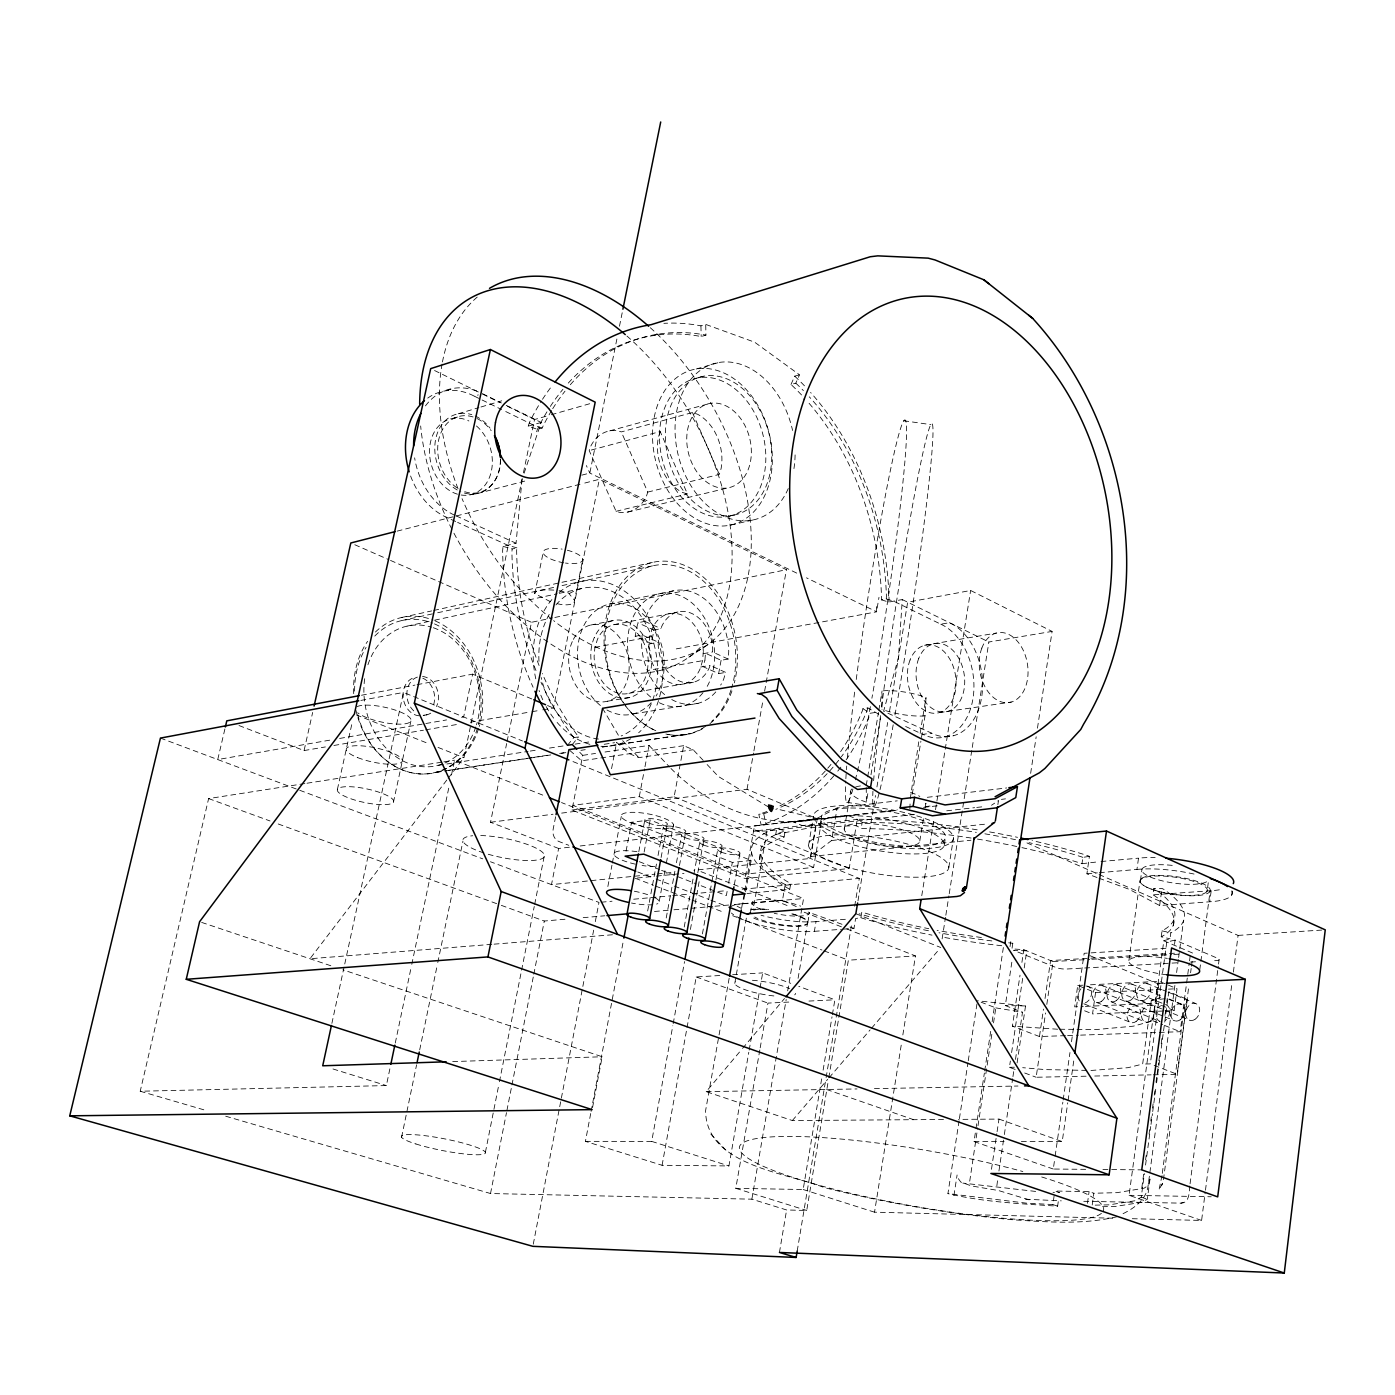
<?xml version="1.0" encoding="UTF-8"?>
<svg xmlns="http://www.w3.org/2000/svg" width="1395" height="1395" viewBox="0 0 1395 1395"><rect width="100%" height="100%" fill="white"/><g stroke="black" fill="none" stroke-linecap="round" stroke-linejoin="round"><path stroke-width="0.75" stroke-dasharray="5 3.75" d="M876.566 606.563L876.566 611.707L878.989 597.322M881.954 707.195L882.076 690.926L885.215 690.664A37.735 11.3 9.4 0 1 922.862 696.384L925.984 697.605L925.024 715.809L921.241 739.106M909.854 808.978L910.203 800.678M910.272 798.603L918.764 741.826M881.361 599.833L888.789 602.082L902.269 599.554L898.45 657.655L883.61 711.241L931.564 733.16A58.852 40.839 80.9 0 0 981.627 697.413A58.852 40.839 80.9 0 0 949.437 622.693L940.823 624.21L893.672 601.175L886.243 598.908L881.361 599.833L881.518 597.374A245.433 181.768 78.2 0 0 807.391 401.359M886.243 598.908L886.418 596.45A245.869 181.838 78.2 0 0 809.292 396.825M888.789 602.082L889.033 598.298A256.541 190.034 78.2 0 0 810.582 392.448M647.507 670.524L648.256 661.666A35.137 26.749 79.5 0 0 627.645 626.163A35.137 26.749 79.5 0 0 597.496 639.241L594.898 647.402L594.113 656.365A35.137 26.749 79.5 0 0 614.811 692.007A35.137 26.749 79.5 0 0 644.996 678.615L647.507 670.524L704.928 660.253L705.486 653.261L721.093 660.306L728.155 659.05L728.748 651.57A57.613 43.071 79.5 0 0 695.425 593.363A57.613 43.071 79.5 0 0 646.966 614.445L644.804 621.368L637.794 622.745L635.178 636.312L651.36 643.548L653.959 630.034L637.794 622.745M728.155 659.05L712.549 651.988L712.706 649.931A36.008 26.906 79.5 0 0 691.868 613.504A36.008 26.906 79.5 0 0 661.561 626.774L660.986 628.674L651.622 630.488M721.093 660.306L718.634 673.628L702.993 666.636L704.928 660.253M635.178 636.312L642.171 634.969L658.388 642.223L658.213 644.316A36.008 26.906 79.5 0 0 679.156 680.899A36.008 26.906 79.5 0 0 709.497 667.281L710.055 665.398L725.696 672.407L723.656 679.243A57.613 43.071 79.5 0 1 720.674 685.102M642.171 634.969L641.526 642.607A57.613 43.071 79.5 0 0 664.7 694.675M996.867 1185.767L997.669 1179.595M969.734 1181.164L977.668 1127.857M522.044 479.339L516.045 543.248L503.037 546.352L502.636 550.554A256.541 190.034 78.2 0 0 533.099 687.247M539.08 665.502A245.869 181.838 78.2 0 1 516.638 550.589L516.9 547.869L512.174 548.985L511.913 551.705A245.433 181.768 78.2 0 0 536.744 672.39M1132.287 1218.707L1201.601 1220.451L1205.193 1192.376M1205.472 1190.214L1231.994 982.9M1233.389 972.106L1238.08 935.4L1025.621 842.336M1102.538 1206.71L1115.233 1206.448L1142.191 1202.246L1147.3 1199.247L1150.247 1177.275M1189.795 1185.924C1189.29 1191.801 1189.534 1203.083 1181.007 1203.135L1080.863 1201.252M1190.074 1183.762L1218.253 966.229M1218.532 964.084L1219.091 959.777M1231.82 894.84L1232.291 891.109M1207.163 891.039A33.829 8.562 8.1 0 0 1160.134 875.973A33.829 8.562 8.1 0 0 1154.171 890.08A33.829 8.562 8.1 0 0 1207.163 891.039L1208.384 881.71M1199.77 969.821L1200.607 963.457M1200.886 961.329L1210.093 891.196A35.52 8.998 8.1 0 0 1160.762 875.38A35.52 8.998 8.1 0 0 1154.45 890.184A35.52 8.998 8.1 0 0 1210.093 891.196M1099.016 878.222L1129.27 889.365L1159.646 905.529L1209.744 901.78L1211.209 890.707A57.509 14.77 8.1 0 0 1221.846 889.347M1174.886 985.428L1148.155 1185.366C1146.428 1200.363 1133.071 1209.081 1120.516 1214.888M1176.613 972.524L1178.322 959.62M1178.618 957.476L1183.501 920.927M1165.54 1010.939L1174.119 1010.573L1177.031 988.724L1159.193 981.33L1088.466 984.905M1080.602 1035.125L1180.17 1031.707L1189.272 962.986M1189.551 960.841L1190.406 954.407M1162.018 1175.514L1158.983 1190.057L1163.168 1181.844L1187.284 999.378L1168.801 991.758L1156.176 1085.903M1162.297 1173.369L1184.547 1005.342L1187.284 999.378M1153.316 1074.813L1177.171 1074.307L1188.889 985.724M1190.598 972.768L1191.173 968.444M1191.469 966.282L1192.324 959.795M1201.601 1220.451L1129.078 1195.306L1157.71 983.667L1088.135 954.93M1077.01 1029.388L1096.4 1029.545L1133.315 1026.179L1152.985 1020.791L1163.814 940.788L1170.021 938.783L1170.823 932.854A219.189 53.969 9.2 0 0 1163.936 889.452L1161.983 888.406L1153.752 888.632L1152.898 894.84L1154.188 895.52A209.791 51.266 9.2 0 1 1161.233 936.795L1170.021 938.783M1174.119 1010.573L1156.211 1003.284L1159.193 981.33M1173.212 925.443L1174.015 919.41M1141.825 1187.825L1143.848 1172.742M1145.591 1159.82L1146.167 1155.513M1149.062 1133.978L1149.637 1129.654M1150.788 1121.039L1151.363 1116.732M1152.532 1108.118L1153.107 1103.811M1154.258 1095.197L1154.833 1090.89M1156.002 1082.276L1156.856 1075.807M1157.152 1073.662L1158.6 1062.885M1158.879 1060.723L1160.047 1052.109M1161.198 1043.495L1162.07 1037.043M1164.965 1015.49L1165.54 1011.183M1166.691 1002.569L1167.266 998.262M1174.503 944.38L1175.078 940.073L1217.434 958.208A7.707 1.796 8.2 0 1 1216.3 960.614L1212.011 960.841M1095.197 1205.14L1109.199 1204.844L1135.181 1200.746L1141.249 1197.137L1144.406 1173.613M1145.557 1165.052L1150.718 1126.55M1151.014 1124.405L1152.444 1113.716M1152.723 1111.571L1155.88 1088.03M1159.646 905.529L1161.983 888.406M1090.96 1070.471L1128.014 1067.681L1142.644 1064.071L1151.311 1000.337L1160.727 997.634M1161.233 936.795L1162.035 930.866A209.668 51.615 9.2 0 0 1155.025 889.312L1153.752 888.632M1092.215 1204.966L1093.837 1193.248L1089.094 1191.609L1054.794 1191.034L1059.537 1192.655L1053.016 1192.324M1128.886 960.614L1140.029 880.158M1140.43 880.524L1141.964 869.364M1087.455 1203.344L1089.094 1191.609M1099.434 872.677L1136.942 869.434L1138.512 858.152A57.509 14.77 8.1 0 1 1155.165 857.611M959.08 1120.76L947.937 1193.614C983.684 1202.124 1020.983 1203.745 1057.619 1206.169L1058.439 1200.38M1163.395 1011.026L1092.547 1013.938L1095.563 992.63L1077.742 985.445L1074.673 1006.859L1083.252 1006.475M1097.011 877.49L1086.914 873.776L1089.425 856.338L1086.618 855.292A219.189 53.969 9.2 0 0 1032.073 840.54M1085.659 1169.341L1053.295 1169.027L1054.829 1158.251M1055.143 1156.089L1062.851 1102.155M1063.164 1099.992L1069.965 1052.527M1071.499 1041.751L1084.159 953.291L1167.336 948.216M1057.619 1206.169L1052.876 1204.565L1054.254 1194.905M1021.349 1141.563L1062.223 1141.581L1067.75 1102.765M1068.064 1100.603L1074.22 1057.48M1021.925 847.619A209.791 51.266 9.2 0 1 1080.149 863.034L1081.979 863.714L1082.886 857.384L1089.425 856.338M1065.449 1035.648L1039.467 1036.537L1043.477 1009.091M1045.029 998.541L1050.592 960.562L1175.601 953.151M1086.06 1076.208L1036.154 1077.254L1045.553 1012.979M1046.808 1004.417L1053.051 961.574L1023.808 949.664L1013.921 949.019M1039.467 1036.537L1012.404 1026.162L1020.007 975.157M1021.907 962.41L1023.808 949.664M991.479 1169.289L996.78 1133.734M997.094 1131.641L998.977 1119.086L958.435 1119.383M1015.159 1069.442L1009.422 1067.314L1010.364 1061.002M1011.619 1052.58L1022.953 976.43M1024.226 967.903L1026.755 950.867L1013.607 950.309L1055.771 967.415A7.289 1.639 8.9 0 0 1065.937 969.054L1177.642 962.777M998.942 1171.015L1004.034 1136.681M1004.348 1134.536L1012.63 1078.754M1012.944 1076.609L1014.217 1068.029M1015.49 1059.45L1022.5 1012.247L1005.307 1005.568L1012.334 958.818M1017.094 1062.92L1025.534 1005.952L977.424 1000.773M1010.032 946.577L1010.887 940.928L1012.805 943.247L1011.95 948.896M1053.295 1169.027L974.024 1141.546L975.646 1130.839M975.959 1128.694L984.382 1073.051M984.696 1070.907L990.851 1030.242M992.141 1021.681L1003.476 946.752M1030.643 773.353L1036.171 736.787M1037.462 728.19L1052.092 631.412L970.641 590.486L907.674 602.204L889.086 713.926M978 1125.73L992.246 1031.463M993.536 1022.884L995.803 1007.887L981.103 1002.203M997.861 804.636L998.489 800.573L991.496 805.264M959.411 1118.616L967.921 1062.92M968.252 1060.775L977.11 1002.918M942.113 938.905L945.496 917.387M945.845 915.242L948.896 895.869M949.228 893.724L971.914 749.586M972.263 747.424L988.863 642.014L1052.092 631.412M944.275 844.882L945.479 837.296M948.809 867.481L953.378 838.534M921.764 895.712L934.144 818.324M935.522 809.728L970.641 590.486M1112.791 1218.219L874.525 1212.185L901.484 1043.477M902.844 1034.933L915.469 955.924L846.66 928.896M912.278 794.156L920.892 741.216M919.793 841.028L923.874 815.813M925.216 807.409L925.896 803.206A38.101 10.271 9.5 0 1 924.466 805.682M920.142 733.404L925.984 697.605M843.556 929.14L853.984 928.372L855.623 918.503L860.872 917.701L861.814 912.068L863.505 912.644A209.668 51.615 9.2 0 0 928.721 928.686M579.745 752.271L582.726 755.358L571.967 810.042L745.104 878.536L849.206 868.544L857.245 819.283A219.189 53.969 9.2 0 1 978.819 830.095M866.225 785.49L867.306 779.038M867.673 776.893L878.466 712.426M878.833 710.264L882.076 690.926M971.094 838.046A209.791 51.266 9.2 0 0 861.151 828.595L862.197 822.335L857.245 819.283M851.874 788.977A38.101 10.271 9.5 0 0 861.761 800.503L866.382 802.195L868.161 791.628M870.986 774.731L880.524 717.675M759.822 1049.947L735.793 1188.331L803.171 1189.516L821.69 1078.649M823.12 1070.122L832.013 1016.833M832.379 1014.688L834.873 999.779L798.777 986.335M797.208 1251.036L825.753 1079.713M826.119 1077.568L851.822 923.385M854.664 906.262L859.32 878.414L570.52 760.571M857.977 900.821L875.502 795.551M876.932 786.954L887.656 722.505M225.711 1116.209L490.517 1193.527L751.87 1199.177L786.606 1209.971L806.711 1210.476L828.421 1079.992M828.787 1077.847L848.369 960.196L915.469 955.924M844.306 829.153L850.671 791.488M779.439 1252.466L786.606 1209.971M798.079 978.331L807.6 922.618M807.879 922.252L809.553 912.435A29.173 6.731 10.1 0 1 774.225 913.289M744.982 920.369A49.662 11.3 10.1 0 0 814.366 931.337L816.023 921.607L847.288 919.148M837.139 807.932L814.976 819.388L793.685 822.021L802.299 825.613L815.831 825.544L810.495 856.53L831.594 840.522L837.139 807.932L897.247 800.852M953.936 1195.585L957.092 1174.974M808.542 845.283L813.494 816.546M751.87 1199.177L786.205 999.465M787.669 990.868L803.555 898.537L561.505 802.561M561.644 813.111L747.022 789.256L817.278 818.743L810.443 858.483L693.908 870.236M820.016 825.334L821.306 817.784M813.599 867.428L639.276 796.65L572.892 805.351L745.906 874.037L813.599 867.428L822.056 818.115L754.486 825.892L745.104 878.536M590.695 1113.541L585.429 1141.354L662.084 1165.296L728.94 1165.941L748.801 1052.266M749.185 1050.104L759.682 990.049M760.048 987.904L762.681 972.89L790.756 983.353M796.283 906.593L782.49 900.211L785.228 884.465L792.098 884.238M760.188 1047.819L767.947 1003.11L791.697 1001.924M789.744 889.33L790.738 883.593A209.668 51.615 9.2 0 1 785.176 830.949L776.788 828.386L775.725 834.472L784.112 837.035A209.791 51.266 9.2 0 0 789.744 889.33L746.953 893.55M784.112 837.035L785.176 830.949M729.149 978.296L705.591 1110.664C705.922 1165.836 786.693 1172.55 824.288 1187.598C886.069 1203.013 948.966 1213.79 1012.369 1219.736C1047.209 1222.037 1082.729 1224.932 1117.046 1216.719M741.687 907.831L744.355 892.887M744.721 890.76L751.574 852.328M730.596 906.855A49.662 11.3 10.1 0 1 743.116 903.629L744.878 893.742M745.575 891.789L751.155 860.471L650.175 819.981L631.569 822.248L625.919 851.926M734.781 983.37L746.517 917.16M750.336 912.993L752.079 903.193M759.717 859.686L760.763 853.792M914.545 814.436L767.023 831.036L753.562 907.256A9.242 6.835 84.9 0 1 752.934 909.453M727.109 891.422L726.359 895.573L698.006 884.535M728.608 883.14L732.323 862.406L751.155 860.471M747.022 789.256L753.527 753.021M753.91 750.894L763.1 699.732M764.617 691.205L786.431 569.701L599.344 479.305L582.5 483.629M734.328 884.779L739.995 853.13M702.417 933.9L717.71 849.59M662.084 1165.296L696.21 976.953L721.947 975.384M715.966 879.844L722.104 845.945M684.213 927.03L693.524 876.252M693.908 874.124L699.732 842.388M697.814 872.712L704.039 838.674M585.429 1141.354L651.692 1141.389L672.808 1025.796M673.192 1023.651L684.544 961.574M690.403 929.454L696.262 897.351M696.663 895.206L699.784 878.083M679.47 865.528L685.799 831.35M571.967 810.042L674.116 796.824L683.672 745.68L693.141 749.708L704.981 762.28M659.207 901.414L665.589 867.184M666.374 862.912L673.506 824.707M666.217 917.98L674.884 871.247M676.453 862.738L681.562 835.117M647.664 910.987L656.452 864.046M658.039 855.519L663.235 827.776M661.108 857.506L667.385 823.957M639.276 796.65L644.56 768.889M644.978 766.744L649.041 745.401L604.122 752.149M638.788 851.787L644.734 820.365M591.096 1111.414L623.46 940.282M592.561 1107.508L602.169 1056.765L342.874 969.787M644.141 851.996L650.175 819.981M607.854 886.54L611.952 865.214M612.353 863.069L621.298 816.441M611.551 768.68L616.642 742.367L629.476 753.718L638.893 757.625L693.141 749.708M533.274 1244.2L593.66 930.186M595.299 921.642L598.996 902.425L490.447 861.744M485.408 1152.27L498.992 1083.88M499.427 1081.753L534.25 906.488M534.669 904.361L544.434 855.187M555.628 816.738L553.135 829.31A9.678 7.55 83.4 0 0 558.68 841.412L568.811 845.318M490.517 1193.527L506.49 1112.635M506.908 1110.507L511.529 1087.089M511.948 1084.961L533.378 976.395M533.797 974.251L544.312 921.031L568.061 918.974M569.404 847.218L558.628 848.456L551.496 884.622L655.075 874.159M616.886 339.02L589.823 473.062L579.378 475.782M619.467 326.238L622.484 311.347M557.198 603.686L560.528 604.401A20.14 7.707 18.1 0 0 574.513 600.321L582.761 559.325M542.777 709.846L553.431 708.032L599.344 479.305M550.502 601.716L534.756 593.607L543.143 552.664M558.628 848.456L490.517 822.265L506.647 743.552M507.082 741.425L531.478 622.292L552.716 617.898M401.586 1137.239L416.599 1064.803M419.686 1049.894L437.35 964.677M437.786 962.55L462.948 841.115M448.126 778.34L463.925 757.712L522.986 474.841M523.439 472.713L534.529 419.546L549.177 415.361M304.877 783.554L208.622 798.585L140.215 1091.239L386.363 1085.572L390.373 1066.425M395.273 1043.024L411.333 966.473M411.787 964.346L449.242 785.699M451.474 775.062L454.596 760.188L545.375 796.161M531.757 698.93L472.643 674.134L463.663 716.96L459.391 717.71M393.495 802.02A28.789 6.888 12 0 0 354.138 786.972A28.789 6.888 12 0 0 348.802 798.01A28.789 6.888 12 0 0 393.495 802.02L410.897 721.058M331.888 1023.355L344.286 966.072M344.757 963.962L403.504 692.426L522.497 740.972M337.398 789.413L352.499 721.093M238.998 725.539L304.075 750.562L312.654 712.444M1149.899 1179.35L1147.649 1185.802L1144.074 1188.209L1117.116 1192.655L1093.837 1193.248M224.891 728.992L217.742 759.56L331.086 739.925M878.815 714.275L867.864 707.893L862.947 708.643L862.302 710.927A245.433 181.768 78.2 0 1 840.052 752.411M867.864 707.893L867.219 710.194A245.869 181.838 78.2 0 1 841.377 756.753M874.979 712.531L870.061 713.264L869.085 716.803A256.541 190.034 78.2 0 1 844.585 762.054M647.768 492.086L719.297 474.439L721.058 468.755A42.739 31.44 75.8 0 0 697.448 414.21L692.461 412.536L621.316 431.909L617.985 430.828A41.588 31.248 75.6 0 0 590.451 446.818L589.213 450.602L616.067 511.302L619.415 512.314A41.588 31.248 75.6 0 0 646.565 495.835L647.768 492.086L621.316 431.909M660.201 431.543L658.37 437.298A42.739 31.44 75.8 0 0 682.434 492.418L687.473 494.004L660.201 431.543L589.213 450.602M536.604 431.752L537.406 429.364A245.433 181.768 78.2 0 1 549.194 408.229M524.101 473.236L541.173 422.458L503.281 403.887M551.6 410.566A245.869 181.838 78.2 0 0 542.114 428.038L537.406 429.364L528.199 426.155L529.437 422.476A256.541 190.034 78.2 0 1 541.312 401.15M801.55 394.959A245.433 181.768 78.2 0 0 791 384.479L795.813 383.172L799.509 374.819L754.643 342.193L705.713 324.407L700.935 325.855A256.541 190.034 78.2 0 0 663.898 323.344M791 384.479L794.697 376.144L799.509 374.819M1161.547 1185.645L1162.61 1183.849M1180.937 1203.24L1183.309 1202.316M446.801 780.049L309.952 958.749L491.929 944.328M567.503 745.296L573.781 737.641L578.576 736.874A245.869 181.838 78.2 0 1 542.324 673.489M572.299 744.564L578.576 736.874M943.508 1119.487L792.343 1120.551L706.201 1091.657L741.163 1050.069M742.558 1048.412L784.513 998.524M792.343 1120.551L827.688 1079.346M829.101 1077.707L870.096 1029.911M871.509 1028.254L939.341 949.158M1029.161 1199.822L998.454 1190.528L971.269 1185.907L960.754 1182.036L957.109 1176.927M688.851 657.237L707.666 644.699M446.173 390.74L454.334 388.211M653.418 335.602L658.161 334.137M427.724 398.098A66.733 52.19 73.7 0 1 474.248 396.145L478.345 394.907M568.271 383.102A245.433 181.768 78.2 0 1 701.179 336.544L705.94 335.114L705.713 324.407M458.223 413.774L478.921 407.602M480.996 406.991L501.712 400.818M452.66 418.448L460.838 416.006M696.262 368.995L718.809 362.508M551.269 414.751L591.009 403.364M528.199 426.155L541.173 422.458M698.197 377.783L704.091 376.109M609.72 430.881L710.09 403.382M469.714 494.894L477.944 492.714M477.561 493.516L527.572 480.351M397.156 531.129L580.39 484.17M1025.482 1199.212L1061.281 1200.851M616.067 511.302L687.473 494.004M627.663 512.07L728.608 487.744A43.21 31.51 75.9 0 0 741.024 419.093A43.21 31.51 75.9 0 0 687.543 430.026A43.21 31.51 75.9 0 0 728.608 487.744M1175.078 940.073L1166.778 942.061L1150.317 1063.897L1142.644 1064.071M728.626 516.324A70.953 51.842 75.8 0 0 748.557 403.277A70.953 51.842 75.8 0 0 660.724 422.005A70.953 51.842 75.8 0 0 728.626 516.324L734.59 514.947A71.11 51.859 75.9 0 0 754.486 401.673A71.11 51.859 75.9 0 0 666.618 420.401A71.11 51.859 75.9 0 0 734.59 514.947M730.544 525.078A79.951 58.398 75.8 0 0 752.812 397.61A79.951 58.398 75.8 0 0 653.906 418.988A79.951 58.398 75.8 0 0 730.544 525.078L753.335 519.899M401.83 617.462L431.63 610.923M433.758 610.452L653.017 562.325M401.847 620.548L435.589 613.19M437.699 612.736L553.641 587.434M562.063 585.604L653.069 565.742M407.078 626.128L432.45 620.653M434.56 620.2L557.198 593.799M559.308 593.346L582.569 588.324M1165.191 998.698L1151.311 1000.337M609.214 604.122L673.244 590.87M554.844 617.462L786.431 569.701M590.713 625.047L612.858 620.601M613.783 624.733L677.918 611.986M775.725 834.472L809.867 827.776L856.181 825.544L861.151 828.595M594.898 647.402L651.953 636.469M361.479 695.251L414.925 685.102M417.07 684.683L472.643 674.134M649.024 644.002L658.388 642.223M360.869 700.429L403.504 692.426M676.296 648.884L876.723 611.812L806.467 577.826M703.15 653.697L712.549 651.988M426.975 714.781L423.156 715.443A19.443 15.659 79.4 0 0 426.94 713.822M700.656 667.054L710.055 665.398M339.63 738.443L446.557 719.925M718.634 673.628L725.696 672.407M628.971 693.315L693.42 682.277M304.075 750.562L325.384 746.935M333.911 745.471L423.417 730.213M425.562 729.847L459.653 724.022M470.307 722.209L529.995 712.025M532.123 711.659L540.65 710.212M924.589 645.292L996.361 633.068M607.61 701.197L629.895 697.43M633.522 713.874L698.075 703.342M1081.979 863.714L1098.929 861.726M307.022 783.223L441.762 762.193M443.906 761.844L454.596 760.188M438.309 765.314L444.726 764.32M446.871 763.989L528.095 751.399M530.222 751.068L538.784 749.743M549.473 748.086L564.434 745.767M575.124 744.11L592.212 741.46M604.192 744.285L614.567 742.681M435.903 772.272L446.574 770.65M448.702 770.319L531.913 757.642M534.041 757.328L548.985 755.044M559.639 753.422L563.911 752.777M602.309 746.935L690.141 733.561M436.583 772.307L527.083 758.531M529.228 758.217L550.781 754.922M561.557 753.283L565.864 752.637M580.948 750.336L585.255 749.673M602.5 747.057L690.839 733.613M582.726 755.358L595.56 753.422M683.672 745.68L581.663 760.798L568.916 749.673M939.219 712.636L1011.305 702.069M905.651 726.499L922.897 734.363L931.564 733.16M944.746 736.944L953.43 735.74M490.517 822.265L553.03 814.227M670.96 768.471C709.27 807.374 767.512 831.193 822.056 818.115M754.486 825.892L766.082 824.462L763.71 813.703L758.81 814.279L761.164 825.02A256.541 190.034 78.2 0 0 835.326 774.103M1001.401 799.37L1005.499 798.864M927.291 797.312L1006.702 787.948M580.181 845.98L817.278 818.743M784.025 822.823L897.281 809.815M925.059 806.624L933.604 805.647M793.685 822.021L897.735 810.356M923.56 807.391L938.626 805.665M946.717 810.809L974.617 807.67M976.762 807.426L983.196 806.711M831.594 840.522L987.799 823.887M810.495 856.53L970.955 840.226M657.237 873.95L674.5 872.206M637.323 878.03L654.29 876.322M656.417 876.112L683.986 873.357M601.175 902.216L612.021 901.222M633.714 899.217L670.594 895.817M672.756 895.625L690.106 894.021M692.286 893.811L726.987 890.62M742.175 889.225L859.32 878.414M1101.021 861.535L1138.512 858.152M743.116 903.629L782.49 900.211M1086.914 873.776L1097.342 872.869M583.197 917.666L604.802 915.783M654.482 911.476L671.762 909.976M673.924 909.784L712.81 906.419M714.972 906.227L732.253 904.727M734.415 904.535L803.555 898.537M494.092 944.153L615.404 934.545M1211.209 890.707L1152.898 894.84M925.024 715.809L921.903 716.053A37.735 11.3 9.4 0 1 885.005 710.421L881.936 709.235M814.366 931.337L841.464 929.297M1238.08 935.4L1325.25 929.855M732.654 974.721L762.681 972.89M1053.051 961.574L1089.704 959.411M1091.866 959.289L1171.626 954.581M1173.77 954.459L1180.24 954.075M1190.528 962.062L1196.962 961.696M1077.742 985.445L1086.321 985.027M808.961 1001.069L834.873 999.779M1157.71 983.667L1164.128 983.353M1095.563 992.63L1166.325 989.229M1168.469 989.142L1177.031 988.724M1025.534 1005.952L1005.307 1005.568M1085.397 1006.388L1156.211 1003.284M1067.611 1035.561L1078.422 1035.195M452.695 1061.578L602.169 1056.765M1009.422 1067.314L1016.467 1067.158M1094.744 1076.033L1151.137 1074.847M706.201 1091.657L857.036 1088.937M874.421 1088.623L1017.984 1086.025M767.023 831.036L753.562 831.124L857.454 819.388L848.788 815.709L820.26 819.231L776.701 808.943M974.024 1141.546L1004.138 1141.563M1057.619 1029.231L1012.404 1026.162M1059.781 1029.248L1074.865 1029.37M1102.922 1169.498L1141.755 1169.864M1086.635 1070.383L1045.5 1069.616L1022.692 1067.681M1129.078 1195.306L1211.209 1196.771M553.798 590.102L548.566 589.893A20.14 4.813 5.3 0 0 534.756 593.607M1035.648 1191.435L962.881 1183.1M1052.876 1204.565L1026.11 1203.118L947.937 1193.614M903.751 420.767L930.884 424.621M846.748 802.299L873.584 806.502M995.803 1007.887L1022.5 1012.247M559.116 590.678L568.48 592.945L574.531 600.321M1162.035 930.866L1170.823 932.854M516.9 547.869L507.745 545.236L457.612 522.393M503.037 546.352L512.174 548.985M140.215 1091.239L206.948 1110.716M332.986 1068.971L386.363 1085.572M735.793 1188.331L806.711 1210.476M651.692 1141.389L728.94 1165.941M803.171 1189.516L874.525 1212.185M201.647 922.409L332.585 966.334M842.005 924.292L808.123 912.068M849.991 927.012L853.984 928.372M860.872 917.701L862.563 918.294A209.791 51.266 9.2 0 0 932.017 935.138M1141.249 1197.137L1147.3 1199.247M826.572 1089.478L913.655 1119.697M542.114 428.038L532.907 424.812L503.578 410.479M998.977 1119.086L1062.223 1141.581M208.622 798.585L270.037 820.975M278.215 823.974L499.27 904.605M501.328 905.355L544.312 921.031M696.21 976.953L767.947 1003.11M910.534 792.377L915.19 794.121A38.101 10.271 9.5 0 1 919.846 796.44M1082.886 857.384L1081.073 856.722A209.668 51.615 9.2 0 0 1029.004 842.65M1024.697 1072.999L1036.154 1077.254M160.442 738.094L482.74 858.849M635.196 878.24L653.47 885.267M655.493 886.052L690.019 899.322M692.042 900.089L724.528 912.592M732.654 915.713L736.699 917.265M738.74 918.049L821.969 950.047M824.009 950.832L848.369 960.196M637.794 871.98L654.028 878.24M656.051 879.024L672.285 885.302M674.308 886.087L708.799 899.409M710.84 900.193L727.057 906.454M1154.153 1065.379L1177.171 1074.307M639.276 861.692L659.539 869.573M661.561 870.358L695.983 883.75M700.97 871.648L790.006 906.628M804.165 912.208L844.638 928.093M1084.595 1010.782L1092.547 1013.938M356.37 714.92L428.073 743.448M438.03 747.406L463.925 757.712M855.832 913.708L940.753 947.501M1096.365 1002.36L1145.417 1021.977M631.569 822.248L732.323 862.406M1083.845 1003.79L1130.909 1022.535M1110.995 1001.697L1160.065 1021.436A8.823 6.556 -68.9 0 1 1156.071 1014.479A8.823 6.556 -68.9 0 1 1160.553 1005.812M1152.985 1020.791L1162.698 1024.697M1164.633 1025.482L1180.17 1031.707M1125.765 1001.035L1163.081 1016.118M1165.034 1016.903L1174.852 1020.861M1087.699 986.248L1136.611 1005.987M1102.207 985.515L1151.154 1005.376M1116.854 984.783L1165.819 1004.731A8.823 6.556 -68.9 0 1 1169.847 1011.689A8.823 6.556 -68.9 0 1 1165.348 1020.373M1140.691 1000.372L1189.778 1020.303M1131.641 984.033L1161.024 996.082M1168.87 999.291L1180.623 1004.104M674.116 796.824L849.206 868.544M1146.585 983.283L1166.168 991.357M1168.138 992.159L1195.567 1003.458M1169.184 999.047L1184.547 1005.342M547.52 705.539L553.431 708.032M1163.814 940.788L1193.178 953.308M354.783 544.73L388.542 559.552M390.513 560.424L531.478 622.292M644.804 621.368L660.986 628.674M456.182 515.888L516.045 543.248M455.677 521.503L447.969 517.998A66.733 52.19 73.7 0 1 409.816 473.742M785.228 884.465L783.136 883.488A219.189 53.969 9.2 0 1 776.788 828.386M796.702 573.101L589.823 473.062L586.336 465.546M474.248 396.145L501.625 409.537M482.443 393.669L501.38 402.963M902.269 599.554L988.863 642.014M434.542 370.512L480.7 393.146M482.618 394.087L499.916 402.58M507.606 406.346L534.529 419.546M768.418 806.99L718.303 776.422L706.463 763.85M862.947 708.643L870.061 713.264M622.676 740.64L638.893 757.625M649.041 745.401L669.495 766.936M710.892 1134.187L725.906 1150.178M602.57 708.294L618.648 735.723M692.461 412.536L719.297 474.439M700.935 325.855L701.179 336.544M866.243 787.582L866.382 802.195M654.761 897.595A26.801 6.051 10.7 0 1 656.592 904.065M652.808 904.727A26.801 6.051 10.7 0 1 631.464 903.018M634.341 891.231A26.801 6.051 10.7 0 1 650.175 895.573M480.734 835.535A41.606 9.695 11.3 0 1 532.977 846.678A41.606 9.695 11.3 0 1 536.726 860.052A41.606 9.695 11.3 0 1 485.791 853.531M483.925 852.938A41.606 9.695 11.3 0 1 472.696 835.744M500.439 459.618A41.048 32.033 73.7 0 1 460.559 491.668M457.229 489.994A41.048 32.033 73.7 0 1 435.606 439.512A41.048 32.033 73.7 0 1 471.806 414.664M475.172 415.972A41.048 32.033 73.7 0 1 490.064 428.178M500.578 458.99A39.339 30.69 73.8 0 1 463.663 491.319M456.932 487.797A39.339 30.69 73.8 0 1 438.762 439.477A39.339 30.69 73.8 0 1 473.062 416.965M477.09 418.57A39.339 30.69 73.8 0 1 491.179 430.637M791.819 913.899A30.62 6.958 10.1 0 1 799.457 926.228A30.62 6.958 10.1 0 1 751.888 917.16M750.719 909.906A30.62 6.958 10.1 0 1 768.628 909.453M773.894 995.943A30.847 6.33 10.1 0 1 735.461 981.818M752.411 980.284A30.847 6.33 10.1 0 1 789.535 988.637M795.499 993.327A30.847 6.33 10.1 0 1 794.662 994.844M1166.516 974.774A35.799 8.196 8.4 0 1 1128.782 961.155A35.799 8.196 8.4 0 1 1167.336 958.4M654.848 866.644A26.714 6.365 10.7 0 1 642.084 865.458M635.3 864.15A26.714 6.365 10.7 0 1 613.939 853.653A26.714 6.365 10.7 0 1 638.212 851.874M1101.422 1213.301A184.907 28.528 9.8 0 1 867.097 1197.067A184.907 28.528 9.8 0 1 756.962 1138.477A184.907 28.528 9.8 0 1 1022.831 1171.521M1041.716 1176.979A184.907 28.528 9.8 0 1 1103.253 1211.104M1086.007 986.038A8.876 6.4 -69 0 1 1091.57 993.188A8.876 6.4 -69 0 1 1085.327 1002.848M1079.207 1000.912A8.876 6.4 -69 0 1 1080.951 988.776M981.435 937.51A209.668 51.615 9.2 0 1 937.109 930.325M862.197 822.335A209.668 51.615 9.2 0 1 976.326 832.379M984.853 833.809A209.668 51.615 9.2 0 1 1016.676 839.929M1012.805 943.247A219.189 53.969 9.2 0 1 1008.672 942.828M991.845 940.928A219.189 53.969 9.2 0 1 938.975 932.767M928.46 930.744A219.189 53.969 9.2 0 1 859.163 913.76M989.613 831.926A219.189 53.969 9.2 0 1 1017.513 837.331M1001.732 945.723A209.791 51.266 9.2 0 1 942.549 937.126M977.459 839.075A209.791 51.266 9.2 0 1 1019.867 847.166M761.199 909.453A29.173 6.731 10.1 0 1 759.891 899.548A29.173 6.731 10.1 0 1 800.643 906.14M1231.68 890.899A57.579 14.578 8.1 0 1 1209.744 901.78M1136.942 869.434A57.579 14.578 8.1 0 1 1194.643 874.194M792.831 913.934A29.208 6.644 10.1 0 1 800.085 925.705A29.208 6.644 10.1 0 1 754.73 917.056M753.649 910.133A29.208 6.644 10.1 0 1 768.941 909.54M741.39 918.904A49.662 11.3 10.1 0 1 731.381 913.01M816.023 921.607A49.61 11.439 10.1 0 1 761.042 915.259M741.46 908.441A49.61 11.439 10.1 0 1 734.555 904.466M1206.605 881.797A33.794 8.666 8.1 0 1 1167.423 881.989A33.794 8.666 8.1 0 1 1142.069 869.12A33.794 8.666 8.1 0 1 1174.852 865.702M855.588 787.024A38.101 10.271 9.5 0 1 861.552 785.769M881.623 706.864A193.643 8.318 -81.4 0 1 920.404 464.709A193.643 8.318 -81.4 0 1 929.942 473.498A193.643 8.318 -81.4 0 1 894.317 718.599M893.201 724.807A193.643 8.318 -81.4 0 1 872.939 791.244M873.619 780.694A193.643 8.318 -81.4 0 1 880.524 715.6M856.251 679.47A193.434 10.009 -81.4 0 1 905.338 420.209A193.434 10.009 -81.4 0 1 871.892 698.25M870.393 706.602A193.434 10.009 -81.4 0 1 855.362 779.822M852.92 789.064A193.434 10.009 -81.4 0 1 845.736 780.938M845.858 778.724A193.434 10.009 -81.4 0 1 846.312 771.487M846.434 769.726A193.434 10.009 -81.4 0 1 846.713 766.012M847.375 758.008A193.434 10.009 -81.4 0 1 854.943 689.653M573.781 737.641A245.433 181.768 78.2 0 1 540.981 682.172M550.362 406.398A245.433 181.768 78.2 0 1 562.917 389.31M831.001 764.408A245.433 181.768 78.2 0 1 776.91 807.304M766.919 811.524A245.433 181.768 78.2 0 1 758.81 814.279M542.498 399.301A256.541 190.034 78.2 0 1 552.472 385.264M794.697 376.144A256.541 190.034 78.2 0 1 804.915 386.276M840.836 767.163A256.541 190.034 78.2 0 1 836.738 772.394M552.734 408.7A245.869 181.838 78.2 0 1 565.01 391.158M570.293 384.758A245.869 181.838 78.2 0 1 705.94 335.114M795.813 383.172A245.869 181.838 78.2 0 1 803.38 390.565M838.691 760.275A245.869 181.838 78.2 0 1 834.506 765.454M833.077 767.145A245.869 181.838 78.2 0 1 828.665 772.063M827.148 773.667A245.869 181.838 78.2 0 1 775.847 809.344M767.773 812.378A245.869 181.838 78.2 0 1 763.71 813.703M476.445 425.963A39.217 30.655 73.7 0 1 479.113 490.883A39.217 30.655 73.7 0 1 430.026 458.554A39.217 30.655 73.7 0 1 468.894 420.976M454.439 515.121A66.943 52.243 73.7 0 1 414.629 457.839M425.458 405.893A66.943 52.243 73.7 0 1 478.537 391.786M940.823 624.21A58.677 40.839 80.9 0 1 972.96 698.703A58.677 40.839 80.9 0 1 922.897 734.363M788.262 488.546A80.614 58.485 75.9 0 1 694.239 490.726A80.614 58.485 75.9 0 1 703.359 368.297A80.614 58.485 75.9 0 1 792.587 430.48M795.098 454.909A80.614 58.485 75.9 0 1 793.598 470.673M650.297 327.72A209.058 132.804 59.6 0 1 743.605 593.241A209.058 132.804 59.6 0 1 553.623 620.635M552.001 619.345A209.058 132.804 59.6 0 1 462.059 498.678M458.031 488.738A209.058 132.804 59.6 0 1 442.058 364.095M442.459 361.95A209.058 132.804 59.6 0 1 478.694 295.862M626.913 336.021A210.314 132.403 59.5 0 1 703.028 644.455A210.314 132.403 59.5 0 1 452.887 531.181M451.893 529.263A210.314 132.403 59.5 0 1 420.662 425.963M356.981 706.707A28.545 7.568 12.1 0 1 399.423 711.607A28.545 7.568 12.1 0 1 400.871 724.144A28.545 7.568 12.1 0 1 357.678 712.758M440.576 771.086A79.393 63.961 79.3 0 1 355.987 710.404M353.702 693.664A79.393 63.961 79.3 0 1 367.6 641.334M375.412 632.057A79.393 63.961 79.3 0 1 433.113 620.06M435.135 620.88A79.393 63.961 79.3 0 1 479.235 726.464M478.607 728.539A79.393 63.961 79.3 0 1 442.529 770.336M702.836 728.556A87.763 65.844 79.5 0 1 665.886 734.032M625.291 705.556A87.763 65.844 79.5 0 0 656.225 730.875A85.984 64.536 79.5 0 1 627.209 707.753M623.007 702.33A87.763 65.844 79.5 0 1 616.939 589.701A87.763 65.844 79.5 0 1 700.848 575.054A87.763 65.844 79.5 0 1 734.345 682.887M731.939 690.978A87.763 65.844 79.5 0 1 708.154 725.051M434.49 623.896A77.789 62.688 79.4 0 1 463.349 754.59A77.789 62.688 79.4 0 1 357.434 713.63M354.609 691.153A77.789 62.688 79.4 0 1 366.083 647.402M374.767 636.085A77.789 62.688 79.4 0 1 432.502 623.077M705.539 726.307A85.984 64.536 79.5 0 1 665.694 733.962M625.936 706.079A85.984 64.536 79.5 0 1 617.2 593.52A85.984 64.536 79.5 0 1 701.057 579.064A85.984 64.536 79.5 0 1 731.678 687.857M731.067 689.827A85.984 64.536 79.5 0 1 711.659 721.407M567.312 550.223A20.193 6.574 11.6 0 1 582.744 559.883A20.193 6.574 11.6 0 1 565.463 563.057M563.754 562.795A20.193 6.574 11.6 0 1 543.143 552.629A20.193 6.574 11.6 0 1 562.133 549.124M651.186 702.661A56.236 42.809 79.5 0 1 603.826 708.05M600.408 705.504A56.236 42.809 79.5 0 1 583.598 626.041A56.236 42.809 79.5 0 1 644.577 615.631A56.236 42.809 79.5 0 1 656.068 696M715.792 691.92A57.613 43.071 79.5 0 1 671.762 699.54M702.993 692.687A57.317 43.018 79.5 0 1 657.708 701.877M650.663 697.029A57.317 43.018 79.5 0 1 633.888 615.369A57.317 43.018 79.5 0 1 695.878 606.616A57.317 43.018 79.5 0 1 705.434 689.304M589.893 744.355A83.63 64.1 79.5 0 1 554.896 719.75M553.641 718.129A83.63 64.1 79.5 0 1 545.637 705.608M542.777 699.784A83.63 64.1 79.5 0 1 539.08 690.508M535.785 678.842A83.63 64.1 79.5 0 1 551.897 599.554M559.064 592.457A83.63 64.1 79.5 0 1 649.198 618.874A83.63 64.1 79.5 0 1 638.666 732.759M630.784 738.705A83.63 64.1 79.5 0 1 600.547 746.255M413.757 710.892A19.478 15.676 79.4 0 1 407.044 691.135A19.478 15.676 79.4 0 1 418.448 676.784M422.545 676.488A19.478 15.676 79.4 0 1 436.461 706.55M430.759 713.141A19.478 15.676 79.4 0 1 422.894 715.112M419.075 715.792A19.443 15.659 79.4 0 1 403.19 697.709A19.443 15.659 79.4 0 1 414.646 677.517M422.824 678.232A19.443 15.659 79.4 0 1 432.624 707.23M475.817 726.917A71.354 57.439 79.4 0 1 406.311 762.542A71.354 57.439 79.4 0 1 364.705 678.493M367.914 664.787A71.354 57.439 79.4 0 1 431.491 627.14M433.339 627.733A71.354 57.439 79.4 0 1 476.48 724.842M598.507 739.054A76.603 58.695 79.5 0 1 541.208 677.499M538.976 661.369A76.603 58.695 79.5 0 1 549.246 614.428M555.908 604.942A76.603 58.695 79.5 0 1 647.385 626.913A76.603 58.695 79.5 0 1 621.193 735.95M703.307 651.639L702.592 660.672L700.081 668.92A35.886 26.889 79.5 0 1 669.774 682.521A35.886 26.889 79.5 0 1 648.849 646.077L649.617 636.922L652.215 628.604A35.886 26.889 79.5 0 1 682.486 615.352A35.886 26.889 79.5 0 1 703.307 651.639M415.902 1143.97A42.844 5.946 11.1 0 0 484.745 1153.735A42.844 5.946 11.1 0 0 429.712 1136.315A42.844 5.946 11.1 0 0 415.902 1143.97M918.695 658.562A34.613 24.029 80.9 0 0 941.625 711.956A34.613 24.029 80.9 0 0 960.806 662.416A34.613 24.029 80.9 0 0 918.695 658.562M981.853 648.065A35.363 24.064 80.9 0 0 1005.028 702.661A35.363 24.064 80.9 0 0 1024.069 652.128A35.363 24.064 80.9 0 0 981.853 648.065M357.661 757.607A28.667 7.237 12.1 0 0 402.231 761.374A28.667 7.237 12.1 0 0 363.118 745.976A28.667 7.237 12.1 0 0 357.661 757.607M1116.296 1000.581A8.963 6.522 -68.8 0 0 1118.371 985.567A8.963 6.522 -68.8 0 0 1107.142 993.589A8.963 6.522 -68.8 0 0 1116.296 1000.581M1150.683 1020.913A8.788 6.504 -69 0 0 1152.654 1006.144A8.788 6.504 -69 0 0 1141.563 1013.973A8.788 6.504 -69 0 0 1150.683 1020.913M1101.631 1001.244A8.911 6.469 -68.9 0 0 1103.707 986.3A8.911 6.469 -68.9 0 0 1092.581 994.286A8.911 6.469 -68.9 0 0 1101.631 1001.244M1146.08 999.238A9.05 6.661 -68.6 0 0 1148.137 984.068A9.05 6.661 -68.6 0 0 1136.716 992.176A9.05 6.661 -68.6 0 0 1146.08 999.238M1195.184 1019.222A8.911 6.679 -68.7 0 0 1197.119 1004.243A8.911 6.679 -68.7 0 0 1185.767 1012.177A8.911 6.679 -68.7 0 0 1195.184 1019.222M1180.205 1019.797A8.876 6.626 -68.8 0 0 1182.158 1004.888A8.876 6.626 -68.8 0 0 1170.893 1012.787A8.876 6.626 -68.8 0 0 1180.205 1019.797M1131.118 999.919A8.998 6.591 -68.7 0 0 1133.176 984.818A8.998 6.591 -68.7 0 0 1121.859 992.891A8.998 6.591 -68.7 0 0 1131.118 999.919M1136.123 1021.471A8.754 6.434 -69.2 0 0 1138.111 1006.771A8.754 6.434 -69.2 0 0 1127.108 1014.549A8.754 6.434 -69.2 0 0 1136.123 1021.471M837.262 839.127A62.949 16.234 9.6 0 0 941.799 848.735A62.949 16.234 9.6 0 0 867.376 816.493A62.949 16.234 9.6 0 0 837.262 839.127M838.534 831.664A62.914 16.374 9.5 0 0 943.003 841.185A62.914 16.374 9.5 0 0 868.649 808.804A62.914 16.374 9.5 0 0 838.534 831.664M827.933 860.471A71.075 17.856 9.6 0 0 946.002 871.701A71.075 17.856 9.6 0 0 862.093 835.779A71.075 17.856 9.6 0 0 827.933 860.471M832.763 832.1A70.866 18.449 9.5 0 0 950.553 842.911A70.866 18.449 9.5 0 0 866.992 806.397A70.866 18.449 9.5 0 0 832.763 832.1M854.978 837.697A38.24 9.852 9.6 0 0 918.381 843.4A38.24 9.852 9.6 0 0 872.799 823.835A38.24 9.852 9.6 0 0 854.978 837.697M685.276 837.732A11.422 2.825 10.5 0 0 703.812 839.389A11.422 2.825 10.5 0 0 689.304 833.547A11.422 2.825 10.5 0 0 685.276 837.732M667.019 830.409A11.491 2.86 10.6 0 0 685.59 832.065A11.491 2.86 10.6 0 0 670.943 826.171A11.491 2.86 10.6 0 0 667.019 830.409M721.302 852.136A11.317 2.773 10.3 0 0 739.734 853.81A11.317 2.773 10.3 0 0 725.505 848.09A11.317 2.773 10.3 0 0 721.302 852.136M703.376 844.969A11.369 2.807 10.4 0 0 721.86 846.643A11.369 2.807 10.4 0 0 707.492 840.854A11.369 2.807 10.4 0 0 703.376 844.969M648.57 823.033A11.544 2.895 10.7 0 0 667.194 824.689A11.544 2.895 10.7 0 0 652.407 818.725A11.544 2.895 10.7 0 0 648.57 823.033M910.063 659.992A34.509 24.029 80.9 0 0 932.976 713.229A34.509 24.029 80.9 0 0 952.175 663.811A34.509 24.029 80.9 0 0 910.063 659.992M630.087 822.544A26.61 6.661 10.7 0 0 673.035 826.381A26.61 6.661 10.7 0 0 639.015 812.622A26.61 6.661 10.7 0 0 630.087 822.544M572.281 641.613A39.025 29.905 79.5 0 0 599.815 701.859A39.025 29.905 79.5 0 0 624.664 646.094A39.025 29.905 79.5 0 0 572.281 641.613M594.409 637.288A39.356 29.975 79.5 0 0 622.065 698.075A39.356 29.975 79.5 0 0 646.914 641.874A39.356 29.975 79.5 0 0 594.409 637.288"/><path stroke-width="1.5" d="M963.038 888.423L962.864 890.986L961.975 890.777L963.579 887.987L964.59 890.394L962.864 890.986L963.579 887.987L963.771 890.847M768.505 806.258L768.61 804.915L773.318 806.362L771.505 811.471L768.505 806.258L771.139 805.578L772.621 808.978L770.546 810.896M797.208 1251.036L796.126 1257.453L779.439 1252.466L1284.272 1273.025L1325.25 929.855L1106.497 831.036L1019.658 839.738L1019.013 844.01M1245.282 979.307L1217.696 1196.875L1141.755 1169.864L1171.591 947.955L1245.282 979.307L1166.255 983.248M1284.272 1273.025L990.868 1173.474L1109.13 1174.799L1116.907 1118.267L1004.958 943.264L919.689 908.598L921.066 900.002M1074.83 1053.173L1106.497 831.036M1017.443 786.675L1015.769 797.626L997.181 807.757L932.47 815.779L900.211 807.879L901.693 798.864L914.579 797.33L945.095 804.932L995.21 798.707L1017.443 786.675L1008.864 787.687M1005.097 936.062L1005.743 931.773M1006.388 927.501L1007.033 923.211M1009.3 908.232L1009.945 903.943M1010.59 899.67L1011.235 895.381M1013.502 880.402L1014.148 876.13M1014.81 871.84L1015.455 867.568M1016.101 863.278L1016.746 859.006M1017.722 852.572L1018.367 848.299M1004.958 943.264L1029.998 777.66M995.367 820.905L997.547 806.676M966.369 888.109L974.216 837.715L973.71 838.953L994.844 822.143M900.211 807.879L913.115 806.397L914.579 797.33M757.38 693.559L761.705 694.448L766.535 698.006L779.177 718.512L825.945 769.552L857.611 789.465L870.463 787.879L871.997 778.724L842.057 759.734L796.859 710.107L779.16 678.755L602.57 708.294L595.857 742.628L610.382 774.766L769.988 752.254M857.629 902.966L855.832 913.708L785.908 996.85M729.533 976.151L741.303 909.976M723.36 945.967L733.944 886.889M870.463 787.879L838.761 767.86L791.924 716.577L777.102 690.333L779.16 678.755M705.225 939.166L715.583 881.954M686.915 932.278L697.413 874.839M684.928 959.429L688.834 938.015M668.414 925.338L679.086 867.673M649.739 918.328L660.724 859.599M626.896 914.632L638.387 853.88M623.879 938.137L628.325 914.614M556.047 814.645L568.916 749.673L597.967 745.226M490.395 349.517L430.689 368.629L354.365 714.118L199.59 921.729L186.25 979.307L487.936 956.918L501.171 891.51L414.35 703.167L490.395 349.517L595.194 402.161L525.008 748.156L617.584 934.371M622.902 309.219L660.707 121.975M417.035 1062.676L419.25 1052.022M390.827 1064.298L394.837 1045.151M331.435 1025.482L322.716 1065.78L446.191 1061.804M314.084 706.079L350.808 542.986L395.047 531.652M225.362 726.969L226.792 720.849L359.335 695.652M796.126 1257.453L532.873 1246.328L69.75 1115.826L160.442 738.094L358.724 700.831M965.793 888.615L965.183 886.697L964.119 887.551L964.59 890.394L965.793 888.615L965.183 886.697L965.288 889.626L964.119 887.551M771.139 805.578L768.662 807.618L771.888 807.286L769.726 810.024L772.621 808.978M964.538 892.486L960.388 895.729L956.831 896.479L747.11 913.882M769.081 808.891L771.888 807.286M995.053 796.772L1039.415 772.795L1044.925 768.453L1080.759 729.463L1083.653 724.04C1159.855 598.246 1129.915 424.481 1032.666 318.374L1028.725 315.235M992.072 823.416L993.711 822.998M759.403 693.629L777.102 690.333M595.857 742.628L754.991 718.076M732.654 895.015L745.209 893.881L643.74 854.141L625.1 856.164L637.253 860.907M606.964 915.608L628.552 913.725M1024.505 1085.903L1028.847 1085.833L919.689 908.598M69.75 1115.826L592.16 1109.635L186.25 979.307M913.115 806.397L945.391 814.349M901.693 798.864L879.914 793.476L869.521 786.919M487.936 956.918L1109.13 1174.799M501.171 891.51L1116.907 1118.267M572.874 846.887L635.771 871.195M729.097 907.238L745.314 913.516A9.242 6.835 84.9 0 0 750.493 912.749M549.403 797.766L559.482 801.776M1032.666 318.374L983.859 279.785L935.051 259.958L928.163 258.145L877.751 255.86L870.253 256.75L651.029 324.704A256.541 190.034 78.2 0 0 555.088 381.968M414.35 703.167L525.008 748.156M524.52 741.791L568.881 759.909M533.727 699.749L545.55 704.719M983.859 279.785L988.776 283.708M576.78 749.185L572.299 744.564L567.503 745.296A256.541 190.034 78.2 0 1 534.965 691.257M628.064 902.303A26.801 6.051 10.7 0 1 606.581 892.085A26.801 6.051 10.7 0 1 630.871 890.62M495.469 437.071A41.048 32.033 73.7 0 1 500.421 457.543M1169.202 958.714A35.799 8.196 8.4 0 1 1199.63 971.461A35.799 8.196 8.4 0 1 1166.516 974.774M1210.354 878.536A57.579 14.578 8.1 0 1 1227.495 886.54M1021.715 838.238A219.189 53.969 9.2 0 1 1027.958 839.598M1165.714 858.187A57.509 14.77 8.1 0 1 1233.267 883.628M494.388 435.693A39.339 30.69 73.8 0 1 500.526 457.002M413.617 445.964A66.943 52.243 73.7 0 1 420.802 413.408M409.188 471.824A66.733 52.19 73.7 0 1 424.481 400.644M489.506 288.329A209.058 132.804 59.6 0 1 648.692 326.291M419.668 404.114A210.314 132.403 59.5 0 1 625.274 334.608M495.487 422.476A42.059 32.259 74 0 0 537.999 477.613A42.059 32.259 74 0 0 550.066 410.322A42.059 32.259 74 0 0 495.487 422.476M804.322 399.005A230.07 157.6 78.5 0 0 965.933 751.016A230.07 157.6 78.5 0 0 1082.154 421.29A230.07 157.6 78.5 0 0 804.322 399.005M668.031 931.023A11.544 2.511 10.5 0 0 686.689 932.906A11.544 2.511 10.5 0 0 671.989 927.379A11.544 2.511 10.5 0 0 668.031 931.023M649.512 924.1A11.596 2.546 10.6 0 0 668.222 925.984A11.596 2.546 10.6 0 0 653.366 920.386A11.596 2.546 10.6 0 0 649.512 924.1M704.545 944.677A11.439 2.459 10.4 0 0 723.116 946.577A11.439 2.459 10.4 0 0 708.695 941.154A11.439 2.459 10.4 0 0 704.545 944.677M686.375 937.876A11.491 2.494 10.4 0 0 704.998 939.777A11.491 2.494 10.4 0 0 690.438 934.301A11.491 2.494 10.4 0 0 686.375 937.876M630.802 917.09A11.648 2.563 10.7 0 0 649.564 918.974A11.648 2.563 10.7 0 0 634.568 913.341A11.648 2.563 10.7 0 0 630.802 917.09"/></g></svg>
